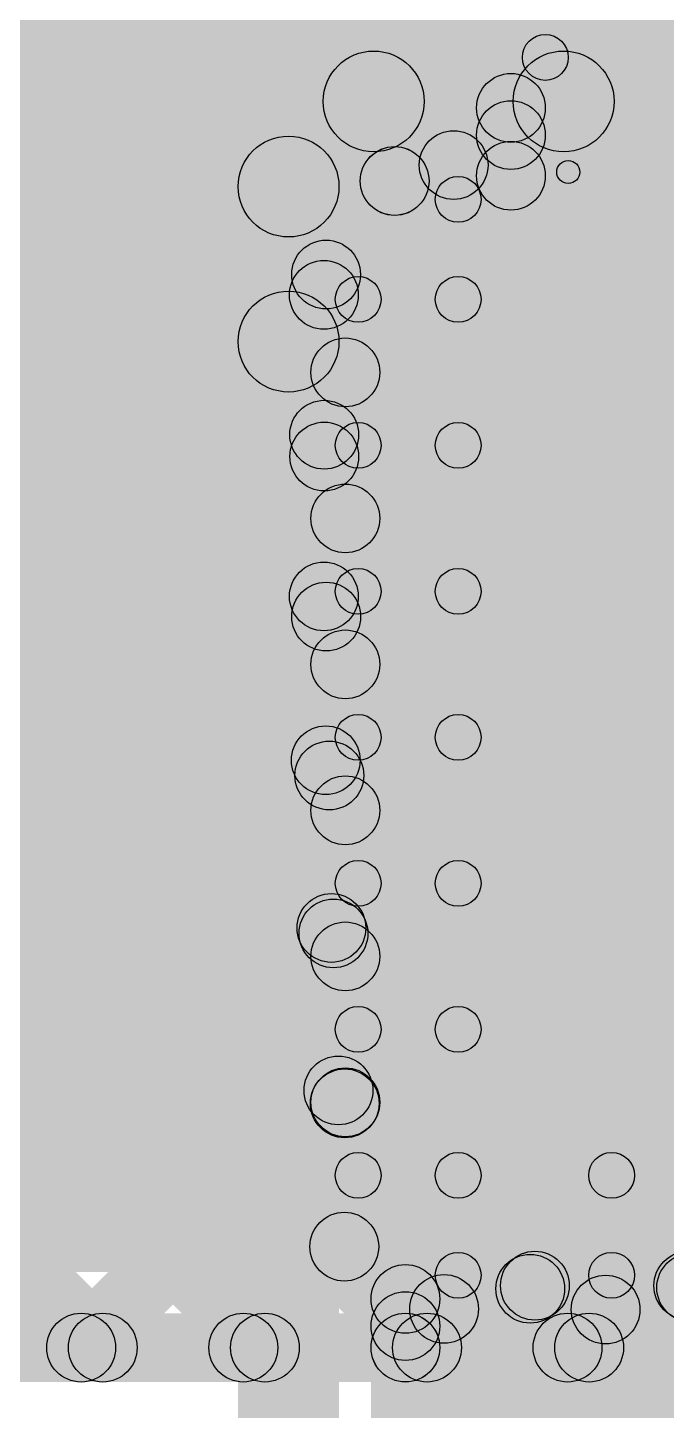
# Model space of a CAD drawing. Header units: millimetres. Extents: x 0 to 210, y 0 to 213.
# Drawn here: x 0.4081 to 0.5474, y 1.7648 to 2.0665 of the extents above; entities that cross this region are included whole.
import ezdxf

# ---------------------------------------------------------------- set-up
doc = ezdxf.new("R2010")
doc.units = ezdxf.units.MM
doc.header["$MEASUREMENT"] = 0
for name, color, linetype in [('BottomLayer', 5, 'Continuous'), ('TopLayer', 1, 'Continuous'), ('TopOverlay', 2, 'Continuous'), ('TopPaste', 8, 'Continuous'), ('TopSolder', 216, 'Continuous'), ('ViaHoleLayer', 16, 'Continuous')]:
    doc.layers.add(name, color=color, linetype=linetype)

# ---------------------------------------------------------------- blocks, each defined once
blk = doc.blocks.new('LED_0805_47')
at = {"layer": 'TopLayer'}
for points in [[(-0.06, 0.03), (-0.02, 0.03), (-0.02, -0.03), (-0.06, -0.03)], [(0.02, 0.03), (0.06, 0.03), (0.06, -0.03), (0.02, -0.03)]]:
    blk.add_hatch(color=1, dxfattribs=at).paths.add_polyline_path(points)
at = {"layer": 'TopOverlay'}
h = blk.add_hatch(color=2, dxfattribs=at)
edge = h.paths.add_edge_path()
edge.add_arc((-0.065, 0.035), 0.0025, 0, 360)
h = blk.add_hatch(color=2, dxfattribs=at)
edge = h.paths.add_edge_path()
edge.add_arc((-0.065, 0.035), 0.0025, 0, 360)
for points in [[(0.065, 0.0375), (0.065, 0.0325), (-0.065, 0.0325), (-0.065, 0.0375)], [(0.1, 0.037), (0.064, 0.037), (0.064, -0.037), (0.1, -0.037)], [(-0.0625, -0.035), (-0.0675, -0.035), (-0.0675, 0.035), (-0.0625, 0.035)], [(0.0675, -0.035), (0.0625, -0.035), (0.0625, 0.035), (0.0675, 0.035)], [(0.065, -0.0325), (0.065, -0.0375), (-0.065, -0.0375), (-0.065, -0.0325)]]:
    blk.add_hatch(color=2, dxfattribs=at).paths.add_polyline_path(points)
h = blk.add_hatch(color=2, dxfattribs=at)
edge = h.paths.add_edge_path()
edge.add_arc((0.065, 0.035), 0.0025, 0, 360)
h = blk.add_hatch(color=2, dxfattribs=at)
edge = h.paths.add_edge_path()
edge.add_arc((0.065, 0.035), 0.0025, 0, 360)
h = blk.add_hatch(color=2, dxfattribs=at)
edge = h.paths.add_edge_path()
edge.add_arc((-0.065, -0.035), 0.0025, 0, 360)
h = blk.add_hatch(color=2, dxfattribs=at)
edge = h.paths.add_edge_path()
edge.add_arc((-0.065, -0.035), 0.0025, 0, 360)
h = blk.add_hatch(color=2, dxfattribs=at)
edge = h.paths.add_edge_path()
edge.add_arc((0.065, -0.035), 0.0025, 0, 360)
h = blk.add_hatch(color=2, dxfattribs=at)
edge = h.paths.add_edge_path()
edge.add_arc((0.065, -0.035), 0.0025, 0, 360)
at = {"layer": 'TopPaste'}
for points in [[(-0.06, 0.03), (-0.02, 0.03), (-0.02, -0.03), (-0.06, -0.03)], [(0.02, 0.03), (0.06, 0.03), (0.06, -0.03), (0.02, -0.03)]]:
    blk.add_hatch(color=8, dxfattribs=at).paths.add_polyline_path(points)
at = {"layer": 'TopSolder'}
for points in [[(-0.064, 0.034), (-0.016, 0.034), (-0.016, -0.034), (-0.064, -0.034)], [(0.016, 0.034), (0.064, 0.034), (0.064, -0.034), (0.016, -0.034)]]:
    blk.add_hatch(color=216, dxfattribs=at).paths.add_polyline_path(points)
at = {"layer": 'TopOverlay'}
for centre in [(-0.065, 0.035), (-0.065, 0.035), (0.065, 0.035), (0.065, 0.035), (-0.065, -0.035), (-0.065, -0.035), (0.065, -0.035), (0.065, -0.035)]:
    blk.add_circle(centre, 0.0025, dxfattribs=at)

msp = doc.modelspace()

# ---------------------------------------------------------------- hatches: boundary and pattern name
at = {"layer": 'BottomLayer'}
h = msp.add_hatch(color=5, dxfattribs=at)
edge = h.paths.add_edge_path()
edge.add_arc((0.48357, 2.0504), 0.011, 0, 360)
h = msp.add_hatch(color=5, dxfattribs=at)
edge = h.paths.add_edge_path()
edge.add_arc((0.48357, 2.0504), 0.011, 0, 360)
for points in [[(0.48357, 2.0394), (0.48357, 2.0614), (0.525, 2.0614), (0.525, 2.0394)], [(0.525, 2.0394), (0.525, 2.0614), (1.551, 2.0614), (1.551, 2.0394)], [(0.476, 1.998), (0.454, 1.998), (0.454, 2.03183), (0.476, 2.03183)], [(0.48357, 1.79366), (1.193, 1.79366), (1.193, 2.01933), (0.48357, 2.01933)], [(0.454, 1.998), (0.476, 1.998), (0.476, 0.38572), (0.454, 0.38572)], [(0.48357, 1.662), (1.66678, 1.662), (1.66678, 1.846), (0.48357, 1.846)], [(0.507, 1.79428), (0.497, 1.79428), (0.497, 1.81609), (0.507, 1.81609)], [(0.54046, 1.79428), (0.53046, 1.79428), (0.53046, 1.81609), (0.54046, 1.81609)], [(0.51241, 1.78604), (0.52301, 1.79665), (0.60039, 1.71927), (0.58978, 1.70867)], [(0.4958, 1.77321), (0.4852, 1.78381), (0.49363, 1.79224), (0.50423, 1.78164)], [(0.4958, 1.73785), (0.4852, 1.74846), (0.52885, 1.79211), (0.53946, 1.7815)], [(0.49994, 1.70663), (0.48934, 1.71724), (0.56418, 1.79209), (0.57479, 1.78148)], [(0.498, 1.70929), (0.483, 1.70929), (0.483, 1.78913), (0.498, 1.78913)], [(0.4852, 1.7779), (0.4958, 1.7885), (0.56597, 1.71834), (0.55537, 1.70773)]]:
    msp.add_hatch(color=5, dxfattribs=at).paths.add_polyline_path(points)
h = msp.add_hatch(color=5, dxfattribs=at)
edge = h.paths.add_edge_path()
edge.add_arc((0.525, 2.0504), 0.011, 0, 360)
h = msp.add_hatch(color=5, dxfattribs=at)
edge = h.paths.add_edge_path()
edge.add_arc((0.525, 2.0504), 0.011, 0, 360)
h = msp.add_hatch(color=5, dxfattribs=at)
edge = h.paths.add_edge_path()
edge.add_arc((0.465, 2.03183), 0.011, 0, 360)
h = msp.add_hatch(color=5, dxfattribs=at)
edge = h.paths.add_edge_path()
edge.add_arc((0.465, 2.03183), 0.011, 0, 360)
h = msp.add_hatch(color=5, dxfattribs=at)
edge = h.paths.add_edge_path()
edge.add_arc((0.502, 2.00722), 0.01181, 0, 360)
h = msp.add_hatch(color=5, dxfattribs=at)
edge = h.paths.add_edge_path()
edge.add_arc((0.53546, 2.00722), 0.01181, 0, 360)
h = msp.add_hatch(color=5, dxfattribs=at)
edge = h.paths.add_edge_path()
edge.add_arc((0.465, 1.998), 0.011, 0, 360)
h = msp.add_hatch(color=5, dxfattribs=at)
edge = h.paths.add_edge_path()
edge.add_arc((0.465, 1.998), 0.011, 0, 360)
h = msp.add_hatch(color=5, dxfattribs=at)
edge = h.paths.add_edge_path()
edge.add_arc((0.502, 1.97536), 0.01181, 0, 360)
h = msp.add_hatch(color=5, dxfattribs=at)
edge = h.paths.add_edge_path()
edge.add_arc((0.53546, 1.97536), 0.01181, 0, 360)
h = msp.add_hatch(color=5, dxfattribs=at)
edge = h.paths.add_edge_path()
edge.add_arc((0.502, 1.94351), 0.01181, 0, 360)
h = msp.add_hatch(color=5, dxfattribs=at)
edge = h.paths.add_edge_path()
edge.add_arc((0.53546, 1.94351), 0.01181, 0, 360)
h = msp.add_hatch(color=5, dxfattribs=at)
edge = h.paths.add_edge_path()
edge.add_arc((0.502, 1.91165), 0.01181, 0, 360)
h = msp.add_hatch(color=5, dxfattribs=at)
edge = h.paths.add_edge_path()
edge.add_arc((0.53546, 1.91165), 0.01181, 0, 360)
h = msp.add_hatch(color=5, dxfattribs=at)
edge = h.paths.add_edge_path()
edge.add_arc((0.502, 1.8798), 0.01181, 0, 360)
h = msp.add_hatch(color=5, dxfattribs=at)
edge = h.paths.add_edge_path()
edge.add_arc((0.53546, 1.8798), 0.01181, 0, 360)
h = msp.add_hatch(color=5, dxfattribs=at)
edge = h.paths.add_edge_path()
edge.add_arc((0.502, 1.84794), 0.01181, 0, 360)
h = msp.add_hatch(color=5, dxfattribs=at)
edge = h.paths.add_edge_path()
edge.add_arc((0.53546, 1.84794), 0.01181, 0, 360)
h = msp.add_hatch(color=5, dxfattribs=at)
edge = h.paths.add_edge_path()
edge.add_arc((0.502, 1.81609), 0.01181, 0, 360)
h = msp.add_hatch(color=5, dxfattribs=at)
edge = h.paths.add_edge_path()
edge.add_arc((0.53546, 1.81609), 0.01181, 0, 360)
h = msp.add_hatch(color=5, dxfattribs=at)
edge = h.paths.add_edge_path()
edge.add_arc((0.502, 1.81609), 0.005, 0, 360)
h = msp.add_hatch(color=5, dxfattribs=at)
edge = h.paths.add_edge_path()
edge.add_arc((0.53546, 1.81609), 0.005, 0, 360)
h = msp.add_hatch(color=5, dxfattribs=at)
edge = h.paths.add_edge_path()
edge.add_arc((0.502, 1.79428), 0.005, 0, 360)
h = msp.add_hatch(color=5, dxfattribs=at)
edge = h.paths.add_edge_path()
edge.add_arc((0.51771, 1.79134), 0.0075, 0, 360)
h = msp.add_hatch(color=5, dxfattribs=at)
edge = h.paths.add_edge_path()
edge.add_arc((0.51873, 1.79202), 0.0075, 0, 360)
h = msp.add_hatch(color=5, dxfattribs=at)
edge = h.paths.add_edge_path()
edge.add_arc((0.51873, 1.79202), 0.0075, 0, 360)
h = msp.add_hatch(color=5, dxfattribs=at)
edge = h.paths.add_edge_path()
edge.add_arc((0.53546, 1.79428), 0.005, 0, 360)
h = msp.add_hatch(color=5, dxfattribs=at)
edge = h.paths.add_edge_path()
edge.add_arc((0.55218, 1.79202), 0.0075, 0, 360)
h = msp.add_hatch(color=5, dxfattribs=at)
edge = h.paths.add_edge_path()
edge.add_arc((0.55218, 1.79202), 0.0075, 0, 360)
h = msp.add_hatch(color=5, dxfattribs=at)
edge = h.paths.add_edge_path()
edge.add_arc((0.55282, 1.79159), 0.0075, 0, 360)
h = msp.add_hatch(color=5, dxfattribs=at)
edge = h.paths.add_edge_path()
edge.add_arc((0.4905, 1.78913), 0.0075, 0, 360)
h = msp.add_hatch(color=5, dxfattribs=at)
edge = h.paths.add_edge_path()
edge.add_arc((0.4905, 1.78913), 0.0075, 0, 360)
h = msp.add_hatch(color=5, dxfattribs=at)
edge = h.paths.add_edge_path()
edge.add_arc((0.49893, 1.78694), 0.0075, 0, 360)
h = msp.add_hatch(color=5, dxfattribs=at)
edge = h.paths.add_edge_path()
edge.add_arc((0.53415, 1.78681), 0.0075, 0, 360)
h = msp.add_hatch(color=5, dxfattribs=at)
edge = h.paths.add_edge_path()
edge.add_arc((0.4905, 1.7832), 0.0075, 0, 360)
h = msp.add_hatch(color=5, dxfattribs=at)
edge = h.paths.add_edge_path()
edge.add_arc((0.4905, 1.77851), 0.0075, 0, 360)
at = {"layer": 'TopLayer'}
for points in [[(0.28553, 2.15434), (0.29613, 2.16495), (0.47809, 1.983), (0.46748, 1.97239)], [(0.32003, 2.1552), (0.33064, 2.1658), (0.4785, 2.01794), (0.46789, 2.00733)], [(0.35538, 2.1552), (0.36599, 2.1658), (0.49345, 2.03835), (0.48284, 2.02774)], [(0.35539, 2.1552), (0.36599, 2.1658), (0.49345, 2.03835), (0.48284, 2.02774)], [(0.39074, 2.1552), (0.40135, 2.1658), (0.5188, 2.04835), (0.5082, 2.03774)], [(0.26532, 2.13919), (0.27593, 2.1498), (0.47801, 1.94772), (0.46741, 1.93711)], [(0.2718, 1.90276), (0.2612, 1.91337), (0.47651, 2.12868), (0.48712, 2.11807)], [(0.2718, 1.8674), (0.2612, 1.87801), (0.50299, 2.1198), (0.5136, 2.1092)], [(0.2612, 2.10796), (0.2718, 2.11857), (0.47842, 1.91195), (0.46782, 1.90134)], [(0.28102, 1.795), (0.987, 1.795), (0.987, 2.103), (0.28102, 2.103)], [(0.521, 2.03418), (0.506, 2.03418), (0.506, 2.0975), (0.521, 2.0975)], [(0.31247, 1.87271), (0.30186, 1.88332), (0.5082, 2.08965), (0.5188, 2.07905)], [(0.2612, 2.07261), (0.2718, 2.08321), (0.47966, 1.87536), (0.46905, 1.86475)], [(0.521, 2.055), (0.521, 2.065), (0.561, 2.065), (0.561, 2.055)], [(0.50632, 2.03121), (0.49571, 2.04181), (0.5082, 2.0543), (0.5188, 2.04369)], [(0.2612, 2.03725), (0.2718, 2.04786), (0.48256, 1.8371), (0.47195, 1.8265)], [(0.507, 2.00722), (0.497, 2.00722), (0.497, 2.02903), (0.507, 2.02903)], [(0.2612, 2.0019), (0.2718, 2.0125), (0.5005, 1.7838), (0.4899, 1.7732)], [(0.33334, 1.85823), (0.32274, 1.86884), (0.4674, 2.0135), (0.47801, 2.0029)], [(0.48019, 2.00222), (0.48019, 2.01222), (0.502, 2.01222), (0.502, 2.00222)], [(0.48019, 1.97036), (0.48019, 1.98036), (0.502, 1.98036), (0.502, 1.97036)], [(0.2718, 1.76134), (0.2612, 1.77194), (0.46749, 1.97823), (0.47809, 1.96763)], [(0.2612, 1.96654), (0.2718, 1.97715), (0.46515, 1.7838), (0.45454, 1.7732)], [(0.48019, 1.93851), (0.48019, 1.94851), (0.502, 1.94851), (0.502, 1.93851)], [(0.31145, 1.76563), (0.30084, 1.77623), (0.46791, 1.9433), (0.47851, 1.93269)], [(0.2612, 1.93119), (0.2718, 1.94179), (0.42979, 1.7838), (0.41919, 1.7732)], [(0.48019, 1.90665), (0.48019, 1.91665), (0.502, 1.91665), (0.502, 1.90665)], [(0.35437, 1.7732), (0.34377, 1.7838), (0.46859, 1.90863), (0.4792, 1.89802)], [(0.48019, 1.8748), (0.48019, 1.8848), (0.502, 1.8848), (0.502, 1.8748)], [(0.38973, 1.7732), (0.37912, 1.7838), (0.4695, 1.87418), (0.4801, 1.86357)], [(0.48019, 1.84294), (0.48019, 1.85294), (0.502, 1.85294), (0.502, 1.84294)], [(0.42508, 1.7732), (0.41448, 1.7838), (0.47059, 1.83992), (0.4812, 1.82931)], [(0.48019, 1.81109), (0.48019, 1.82109), (0.502, 1.82109), (0.502, 1.81109)], [(0.507, 1.79428), (0.497, 1.79428), (0.497, 1.81609), (0.507, 1.81609)], [(0.54046, 1.79428), (0.53046, 1.79428), (0.53046, 1.81609), (0.54046, 1.81609)], [(0.46044, 1.7732), (0.44983, 1.7838), (0.47186, 1.80583), (0.48247, 1.79522)], [(0.51241, 1.78604), (0.52301, 1.79665), (0.53586, 1.7838), (0.52525, 1.7732)], [(0.49579, 1.7732), (0.48519, 1.7838), (0.49363, 1.79224), (0.50423, 1.78164)], [(0.53115, 1.7732), (0.52054, 1.7838), (0.52885, 1.79211), (0.53946, 1.7815)], [(0.343, 1.771), (0.343, 1.786), (0.966, 1.786), (0.966, 1.771)]]:
    msp.add_hatch(color=1, dxfattribs=at).paths.add_polyline_path(points)
h = msp.add_hatch(color=1, dxfattribs=at)
edge = h.paths.add_edge_path()
edge.add_arc((0.521, 2.06), 0.005, 0, 360)
h = msp.add_hatch(color=1, dxfattribs=at)
edge = h.paths.add_edge_path()
edge.add_arc((0.5135, 2.049), 0.0075, 0, 360)
h = msp.add_hatch(color=1, dxfattribs=at)
edge = h.paths.add_edge_path()
edge.add_arc((0.5135, 2.04305), 0.0075, 0, 360)
h = msp.add_hatch(color=1, dxfattribs=at)
edge = h.paths.add_edge_path()
edge.add_arc((0.50101, 2.03651), 0.0075, 0, 360)
h = msp.add_hatch(color=1, dxfattribs=at)
edge = h.paths.add_edge_path()
edge.add_arc((0.48814, 2.03305), 0.0075, 0, 360)
h = msp.add_hatch(color=1, dxfattribs=at)
edge = h.paths.add_edge_path()
edge.add_arc((0.48814, 2.03304), 0.0075, 0, 360)
h = msp.add_hatch(color=1, dxfattribs=at)
edge = h.paths.add_edge_path()
edge.add_arc((0.5135, 2.03418), 0.0075, 0, 360)
h = msp.add_hatch(color=1, dxfattribs=at)
edge = h.paths.add_edge_path()
edge.add_arc((0.5135, 2.03418), 0.0075, 0, 360)
h = msp.add_hatch(color=1, dxfattribs=at)
edge = h.paths.add_edge_path()
edge.add_arc((0.502, 2.02903), 0.005, 0, 360)
h = msp.add_hatch(color=1, dxfattribs=at)
edge = h.paths.add_edge_path()
edge.add_arc((0.47319, 2.01264), 0.0075, 0, 360)
h = msp.add_hatch(color=1, dxfattribs=at)
edge = h.paths.add_edge_path()
edge.add_arc((0.502, 2.00722), 0.01181, 0, 360)
h = msp.add_hatch(color=1, dxfattribs=at)
edge = h.paths.add_edge_path()
edge.add_arc((0.53546, 2.00722), 0.01181, 0, 360)
h = msp.add_hatch(color=1, dxfattribs=at)
edge = h.paths.add_edge_path()
edge.add_arc((0.47271, 2.0082), 0.0075, 0, 360)
h = msp.add_hatch(color=1, dxfattribs=at)
edge = h.paths.add_edge_path()
edge.add_arc((0.48019, 2.00722), 0.005, 0, 360)
h = msp.add_hatch(color=1, dxfattribs=at)
edge = h.paths.add_edge_path()
edge.add_arc((0.502, 2.00722), 0.005, 0, 360)
h = msp.add_hatch(color=1, dxfattribs=at)
edge = h.paths.add_edge_path()
edge.add_arc((0.502, 2.00722), 0.005, 0, 360)
h = msp.add_hatch(color=1, dxfattribs=at)
edge = h.paths.add_edge_path()
edge.add_arc((0.47739, 1.99129), 0.0075, 0, 360)
h = msp.add_hatch(color=1, dxfattribs=at)
edge = h.paths.add_edge_path()
edge.add_arc((0.47739, 1.99129), 0.0075, 0, 360)
h = msp.add_hatch(color=1, dxfattribs=at)
edge = h.paths.add_edge_path()
edge.add_arc((0.47278, 1.97769), 0.0075, 0, 360)
h = msp.add_hatch(color=1, dxfattribs=at)
edge = h.paths.add_edge_path()
edge.add_arc((0.502, 1.97536), 0.01181, 0, 360)
h = msp.add_hatch(color=1, dxfattribs=at)
edge = h.paths.add_edge_path()
edge.add_arc((0.53546, 1.97536), 0.01181, 0, 360)
h = msp.add_hatch(color=1, dxfattribs=at)
edge = h.paths.add_edge_path()
edge.add_arc((0.47279, 1.97293), 0.0075, 0, 360)
h = msp.add_hatch(color=1, dxfattribs=at)
edge = h.paths.add_edge_path()
edge.add_arc((0.48019, 1.97536), 0.005, 0, 360)
h = msp.add_hatch(color=1, dxfattribs=at)
edge = h.paths.add_edge_path()
edge.add_arc((0.502, 1.97536), 0.005, 0, 360)
h = msp.add_hatch(color=1, dxfattribs=at)
edge = h.paths.add_edge_path()
edge.add_arc((0.47739, 1.95943), 0.0075, 0, 360)
h = msp.add_hatch(color=1, dxfattribs=at)
edge = h.paths.add_edge_path()
edge.add_arc((0.47739, 1.95943), 0.0075, 0, 360)
h = msp.add_hatch(color=1, dxfattribs=at)
edge = h.paths.add_edge_path()
edge.add_arc((0.502, 1.94351), 0.01181, 0, 360)
h = msp.add_hatch(color=1, dxfattribs=at)
edge = h.paths.add_edge_path()
edge.add_arc((0.53546, 1.94351), 0.01181, 0, 360)
h = msp.add_hatch(color=1, dxfattribs=at)
edge = h.paths.add_edge_path()
edge.add_arc((0.47271, 1.94241), 0.0075, 0, 360)
h = msp.add_hatch(color=1, dxfattribs=at)
edge = h.paths.add_edge_path()
edge.add_arc((0.48019, 1.94351), 0.005, 0, 360)
h = msp.add_hatch(color=1, dxfattribs=at)
edge = h.paths.add_edge_path()
edge.add_arc((0.502, 1.94351), 0.005, 0, 360)
h = msp.add_hatch(color=1, dxfattribs=at)
edge = h.paths.add_edge_path()
edge.add_arc((0.47321, 1.938), 0.0075, 0, 360)
h = msp.add_hatch(color=1, dxfattribs=at)
edge = h.paths.add_edge_path()
edge.add_arc((0.47739, 1.92758), 0.0075, 0, 360)
h = msp.add_hatch(color=1, dxfattribs=at)
edge = h.paths.add_edge_path()
edge.add_arc((0.47739, 1.92758), 0.0075, 0, 360)
h = msp.add_hatch(color=1, dxfattribs=at)
edge = h.paths.add_edge_path()
edge.add_arc((0.502, 1.91165), 0.01181, 0, 360)
h = msp.add_hatch(color=1, dxfattribs=at)
edge = h.paths.add_edge_path()
edge.add_arc((0.53546, 1.91165), 0.01181, 0, 360)
h = msp.add_hatch(color=1, dxfattribs=at)
edge = h.paths.add_edge_path()
edge.add_arc((0.48019, 1.91165), 0.005, 0, 360)
h = msp.add_hatch(color=1, dxfattribs=at)
edge = h.paths.add_edge_path()
edge.add_arc((0.502, 1.91165), 0.005, 0, 360)
h = msp.add_hatch(color=1, dxfattribs=at)
edge = h.paths.add_edge_path()
edge.add_arc((0.47312, 1.90665), 0.0075, 0, 360)
h = msp.add_hatch(color=1, dxfattribs=at)
edge = h.paths.add_edge_path()
edge.add_arc((0.4739, 1.90333), 0.0075, 0, 360)
h = msp.add_hatch(color=1, dxfattribs=at)
edge = h.paths.add_edge_path()
edge.add_arc((0.47739, 1.89573), 0.0075, 0, 360)
h = msp.add_hatch(color=1, dxfattribs=at)
edge = h.paths.add_edge_path()
edge.add_arc((0.47739, 1.89573), 0.0075, 0, 360)
h = msp.add_hatch(color=1, dxfattribs=at)
edge = h.paths.add_edge_path()
edge.add_arc((0.502, 1.8798), 0.01181, 0, 360)
h = msp.add_hatch(color=1, dxfattribs=at)
edge = h.paths.add_edge_path()
edge.add_arc((0.53546, 1.8798), 0.01181, 0, 360)
h = msp.add_hatch(color=1, dxfattribs=at)
edge = h.paths.add_edge_path()
edge.add_arc((0.48019, 1.8798), 0.005, 0, 360)
h = msp.add_hatch(color=1, dxfattribs=at)
edge = h.paths.add_edge_path()
edge.add_arc((0.502, 1.8798), 0.005, 0, 360)
h = msp.add_hatch(color=1, dxfattribs=at)
edge = h.paths.add_edge_path()
edge.add_arc((0.47436, 1.87006), 0.0075, 0, 360)
h = msp.add_hatch(color=1, dxfattribs=at)
edge = h.paths.add_edge_path()
edge.add_arc((0.4748, 1.86887), 0.0075, 0, 360)
h = msp.add_hatch(color=1, dxfattribs=at)
edge = h.paths.add_edge_path()
edge.add_arc((0.47739, 1.86387), 0.0075, 0, 360)
h = msp.add_hatch(color=1, dxfattribs=at)
edge = h.paths.add_edge_path()
edge.add_arc((0.47739, 1.86387), 0.0075, 0, 360)
h = msp.add_hatch(color=1, dxfattribs=at)
edge = h.paths.add_edge_path()
edge.add_arc((0.502, 1.84794), 0.01181, 0, 360)
h = msp.add_hatch(color=1, dxfattribs=at)
edge = h.paths.add_edge_path()
edge.add_arc((0.53546, 1.84794), 0.01181, 0, 360)
h = msp.add_hatch(color=1, dxfattribs=at)
edge = h.paths.add_edge_path()
edge.add_arc((0.48019, 1.84794), 0.005, 0, 360)
h = msp.add_hatch(color=1, dxfattribs=at)
edge = h.paths.add_edge_path()
edge.add_arc((0.502, 1.84794), 0.005, 0, 360)
h = msp.add_hatch(color=1, dxfattribs=at)
edge = h.paths.add_edge_path()
edge.add_arc((0.47589, 1.83461), 0.0075, 0, 360)
h = msp.add_hatch(color=1, dxfattribs=at)
edge = h.paths.add_edge_path()
edge.add_arc((0.47726, 1.8318), 0.0075, 0, 360)
h = msp.add_hatch(color=1, dxfattribs=at)
edge = h.paths.add_edge_path()
edge.add_arc((0.47739, 1.83202), 0.0075, 0, 360)
h = msp.add_hatch(color=1, dxfattribs=at)
edge = h.paths.add_edge_path()
edge.add_arc((0.47739, 1.83202), 0.0075, 0, 360)
h = msp.add_hatch(color=1, dxfattribs=at)
edge = h.paths.add_edge_path()
edge.add_arc((0.502, 1.81609), 0.01181, 0, 360)
h = msp.add_hatch(color=1, dxfattribs=at)
edge = h.paths.add_edge_path()
edge.add_arc((0.53546, 1.81609), 0.01181, 0, 360)
h = msp.add_hatch(color=1, dxfattribs=at)
edge = h.paths.add_edge_path()
edge.add_arc((0.48019, 1.81609), 0.005, 0, 360)
h = msp.add_hatch(color=1, dxfattribs=at)
edge = h.paths.add_edge_path()
edge.add_arc((0.502, 1.81609), 0.005, 0, 360)
h = msp.add_hatch(color=1, dxfattribs=at)
edge = h.paths.add_edge_path()
edge.add_arc((0.502, 1.81609), 0.005, 0, 360)
h = msp.add_hatch(color=1, dxfattribs=at)
edge = h.paths.add_edge_path()
edge.add_arc((0.53546, 1.81609), 0.005, 0, 360)
h = msp.add_hatch(color=1, dxfattribs=at)
edge = h.paths.add_edge_path()
edge.add_arc((0.47716, 1.80053), 0.0075, 0, 360)
h = msp.add_hatch(color=1, dxfattribs=at)
edge = h.paths.add_edge_path()
edge.add_arc((0.502, 1.79428), 0.005, 0, 360)
h = msp.add_hatch(color=1, dxfattribs=at)
edge = h.paths.add_edge_path()
edge.add_arc((0.51771, 1.79134), 0.0075, 0, 360)
h = msp.add_hatch(color=1, dxfattribs=at)
edge = h.paths.add_edge_path()
edge.add_arc((0.51873, 1.79202), 0.0075, 0, 360)
h = msp.add_hatch(color=1, dxfattribs=at)
edge = h.paths.add_edge_path()
edge.add_arc((0.51873, 1.79202), 0.0075, 0, 360)
h = msp.add_hatch(color=1, dxfattribs=at)
edge = h.paths.add_edge_path()
edge.add_arc((0.53546, 1.79428), 0.005, 0, 360)
h = msp.add_hatch(color=1, dxfattribs=at)
edge = h.paths.add_edge_path()
edge.add_arc((0.55218, 1.79202), 0.0075, 0, 360)
h = msp.add_hatch(color=1, dxfattribs=at)
edge = h.paths.add_edge_path()
edge.add_arc((0.55218, 1.79202), 0.0075, 0, 360)
h = msp.add_hatch(color=1, dxfattribs=at)
edge = h.paths.add_edge_path()
edge.add_arc((0.55282, 1.79159), 0.0075, 0, 360)
h = msp.add_hatch(color=1, dxfattribs=at)
edge = h.paths.add_edge_path()
edge.add_arc((0.49893, 1.78694), 0.0075, 0, 360)
h = msp.add_hatch(color=1, dxfattribs=at)
edge = h.paths.add_edge_path()
edge.add_arc((0.53415, 1.78681), 0.0075, 0, 360)
h = msp.add_hatch(color=1, dxfattribs=at)
edge = h.paths.add_edge_path()
edge.add_arc((0.41978, 1.7785), 0.0075, 0, 360)
h = msp.add_hatch(color=1, dxfattribs=at)
edge = h.paths.add_edge_path()
edge.add_arc((0.42449, 1.7785), 0.0075, 0, 360)
h = msp.add_hatch(color=1, dxfattribs=at)
edge = h.paths.add_edge_path()
edge.add_arc((0.45514, 1.7785), 0.0075, 0, 360)
h = msp.add_hatch(color=1, dxfattribs=at)
edge = h.paths.add_edge_path()
edge.add_arc((0.45985, 1.7785), 0.0075, 0, 360)
h = msp.add_hatch(color=1, dxfattribs=at)
edge = h.paths.add_edge_path()
edge.add_arc((0.49049, 1.7785), 0.0075, 0, 360)
h = msp.add_hatch(color=1, dxfattribs=at)
edge = h.paths.add_edge_path()
edge.add_arc((0.4952, 1.7785), 0.0075, 0, 360)
h = msp.add_hatch(color=1, dxfattribs=at)
edge = h.paths.add_edge_path()
edge.add_arc((0.52585, 1.7785), 0.0075, 0, 360)
h = msp.add_hatch(color=1, dxfattribs=at)
edge = h.paths.add_edge_path()
edge.add_arc((0.53056, 1.7785), 0.0075, 0, 360)
at = {"layer": 'ViaHoleLayer'}
h = msp.add_hatch(color=16, dxfattribs=at)
edge = h.paths.add_edge_path()
edge.add_arc((0.502, 2.00722), 0.00591, 0, 360)
h = msp.add_hatch(color=16, dxfattribs=at)
edge = h.paths.add_edge_path()
edge.add_arc((0.53546, 2.00722), 0.00591, 0, 360)
h = msp.add_hatch(color=16, dxfattribs=at)
edge = h.paths.add_edge_path()
edge.add_arc((0.502, 1.97536), 0.00591, 0, 360)
h = msp.add_hatch(color=16, dxfattribs=at)
edge = h.paths.add_edge_path()
edge.add_arc((0.53546, 1.97536), 0.00591, 0, 360)
h = msp.add_hatch(color=16, dxfattribs=at)
edge = h.paths.add_edge_path()
edge.add_arc((0.502, 1.94351), 0.00591, 0, 360)
h = msp.add_hatch(color=16, dxfattribs=at)
edge = h.paths.add_edge_path()
edge.add_arc((0.53546, 1.94351), 0.00591, 0, 360)
h = msp.add_hatch(color=16, dxfattribs=at)
edge = h.paths.add_edge_path()
edge.add_arc((0.502, 1.91165), 0.00591, 0, 360)
h = msp.add_hatch(color=16, dxfattribs=at)
edge = h.paths.add_edge_path()
edge.add_arc((0.53546, 1.91165), 0.00591, 0, 360)
h = msp.add_hatch(color=16, dxfattribs=at)
edge = h.paths.add_edge_path()
edge.add_arc((0.502, 1.8798), 0.00591, 0, 360)
h = msp.add_hatch(color=16, dxfattribs=at)
edge = h.paths.add_edge_path()
edge.add_arc((0.53546, 1.8798), 0.00591, 0, 360)
h = msp.add_hatch(color=16, dxfattribs=at)
edge = h.paths.add_edge_path()
edge.add_arc((0.502, 1.84794), 0.00591, 0, 360)
h = msp.add_hatch(color=16, dxfattribs=at)
edge = h.paths.add_edge_path()
edge.add_arc((0.53546, 1.84794), 0.00591, 0, 360)
h = msp.add_hatch(color=16, dxfattribs=at)
edge = h.paths.add_edge_path()
edge.add_arc((0.502, 1.81609), 0.00591, 0, 360)
h = msp.add_hatch(color=16, dxfattribs=at)
edge = h.paths.add_edge_path()
edge.add_arc((0.53546, 1.81609), 0.00591, 0, 360)

# ---------------------------------------------------------------- linework, layer by layer
at = {"layer": 'BottomLayer'}
for points, const_width in [([(0.3175, 2.065, -0.324759), (0.41589, 2.2005)], 0.015), ([(0.343, 2.065, -0.414214), (0.46, 2.182)], 0.022), ([(0.38674, 2.03274, -0.414214), (0.443, 2.089)], 0.04), ([(0.465, 2.03183, -0.414214), (0.48357, 2.0504)], 0.022), ([(0.59822, 1.81609, -0.605616), (0.55218, 1.79202)], 0.015), ([(0.51873, 1.79202, -0.25815), (0.4905, 1.78913)], 0.015), ([(0.55218, 1.79202, -0.313372), (0.51873, 1.79202)], 0.015)]:
    msp.add_lwpolyline(points, format="xyb", dxfattribs=dict(at, const_width=const_width))
for centre, radius in [((0.48357, 2.0504), 0.011), ((0.48357, 2.0504), 0.011), ((0.525, 2.0504), 0.011), ((0.525, 2.0504), 0.011), ((0.465, 2.03183), 0.011), ((0.465, 2.03183), 0.011), ((0.465, 1.998), 0.011), ((0.465, 1.998), 0.011), ((0.502, 1.81609), 0.005), ((0.53546, 1.81609), 0.005), ((0.502, 1.79428), 0.005), ((0.51771, 1.79134), 0.0075), ((0.51873, 1.79202), 0.0075), ((0.51873, 1.79202), 0.0075), ((0.53546, 1.79428), 0.005), ((0.55218, 1.79202), 0.0075), ((0.55218, 1.79202), 0.0075), ((0.55282, 1.79159), 0.0075), ((0.4905, 1.78913), 0.0075), ((0.4905, 1.78913), 0.0075), ((0.49893, 1.78694), 0.0075), ((0.53415, 1.78681), 0.0075), ((0.4905, 1.7832), 0.0075), ((0.4905, 1.77851), 0.0075)]:
    msp.add_circle(centre, radius, dxfattribs=at)
at = {"layer": 'TopLayer', "const_width": 0.015}
for points in [[(0.47739, 1.99129, -0.740063), (0.5135, 2.03418)], [(0.47739, 1.95943, -0.295403), (0.47739, 1.99129)], [(0.47739, 1.92758, -0.295403), (0.47739, 1.95943)], [(0.47739, 1.89573, -0.295403), (0.47739, 1.92758)], [(0.47739, 1.86387, -0.295403), (0.47739, 1.89573)], [(0.47739, 1.83202, -0.295403), (0.47739, 1.86387)], [(0.51873, 1.79202, -0.82224), (0.47739, 1.83202)], [(0.59822, 1.81609, -0.605616), (0.55218, 1.79202)], [(0.55218, 1.79202, -0.313372), (0.51873, 1.79202)]]:
    msp.add_lwpolyline(points, format="xyb", dxfattribs=at)
at = {"layer": 'TopLayer'}
for centre, radius in [((0.521, 2.06), 0.005), ((0.5135, 2.049), 0.0075), ((0.5135, 2.04305), 0.0075), ((0.50101, 2.03651), 0.0075), ((0.48814, 2.03305), 0.0075), ((0.48814, 2.03304), 0.0075), ((0.5135, 2.03418), 0.0075), ((0.5135, 2.03418), 0.0075), ((0.502, 2.02903), 0.005), ((0.47319, 2.01264), 0.0075), ((0.47271, 2.0082), 0.0075), ((0.48019, 2.00722), 0.005), ((0.502, 2.00722), 0.005), ((0.502, 2.00722), 0.005), ((0.47739, 1.99129), 0.0075), ((0.47739, 1.99129), 0.0075), ((0.47278, 1.97769), 0.0075), ((0.47279, 1.97293), 0.0075), ((0.48019, 1.97536), 0.005), ((0.502, 1.97536), 0.005), ((0.47739, 1.95943), 0.0075), ((0.47739, 1.95943), 0.0075), ((0.47271, 1.94241), 0.0075), ((0.48019, 1.94351), 0.005), ((0.502, 1.94351), 0.005), ((0.47321, 1.938), 0.0075), ((0.47739, 1.92758), 0.0075), ((0.47739, 1.92758), 0.0075), ((0.48019, 1.91165), 0.005), ((0.502, 1.91165), 0.005), ((0.47312, 1.90665), 0.0075), ((0.4739, 1.90333), 0.0075), ((0.47739, 1.89573), 0.0075), ((0.47739, 1.89573), 0.0075), ((0.48019, 1.8798), 0.005), ((0.502, 1.8798), 0.005), ((0.47436, 1.87006), 0.0075), ((0.4748, 1.86887), 0.0075), ((0.47739, 1.86387), 0.0075), ((0.47739, 1.86387), 0.0075), ((0.48019, 1.84794), 0.005), ((0.502, 1.84794), 0.005), ((0.47589, 1.83461), 0.0075), ((0.47726, 1.8318), 0.0075), ((0.47739, 1.83202), 0.0075), ((0.47739, 1.83202), 0.0075), ((0.48019, 1.81609), 0.005), ((0.502, 1.81609), 0.005), ((0.502, 1.81609), 0.005), ((0.53546, 1.81609), 0.005), ((0.47716, 1.80053), 0.0075), ((0.502, 1.79428), 0.005), ((0.51771, 1.79134), 0.0075), ((0.51873, 1.79202), 0.0075), ((0.51873, 1.79202), 0.0075), ((0.53546, 1.79428), 0.005), ((0.55218, 1.79202), 0.0075), ((0.55218, 1.79202), 0.0075), ((0.55282, 1.79159), 0.0075), ((0.49893, 1.78694), 0.0075), ((0.53415, 1.78681), 0.0075), ((0.41978, 1.7785), 0.0075), ((0.42449, 1.7785), 0.0075), ((0.45514, 1.7785), 0.0075), ((0.45985, 1.7785), 0.0075), ((0.49049, 1.7785), 0.0075), ((0.4952, 1.7785), 0.0075), ((0.52585, 1.7785), 0.0075), ((0.53056, 1.7785), 0.0075)]:
    msp.add_circle(centre, radius, dxfattribs=at)

# ---------------------------------------------------------------- block references
at = {"rotation": 270}
msp.add_blockref('LED_0805_47', (0.561, 2.1), dxfattribs=at)

doc.saveas('drawing.dxf')
